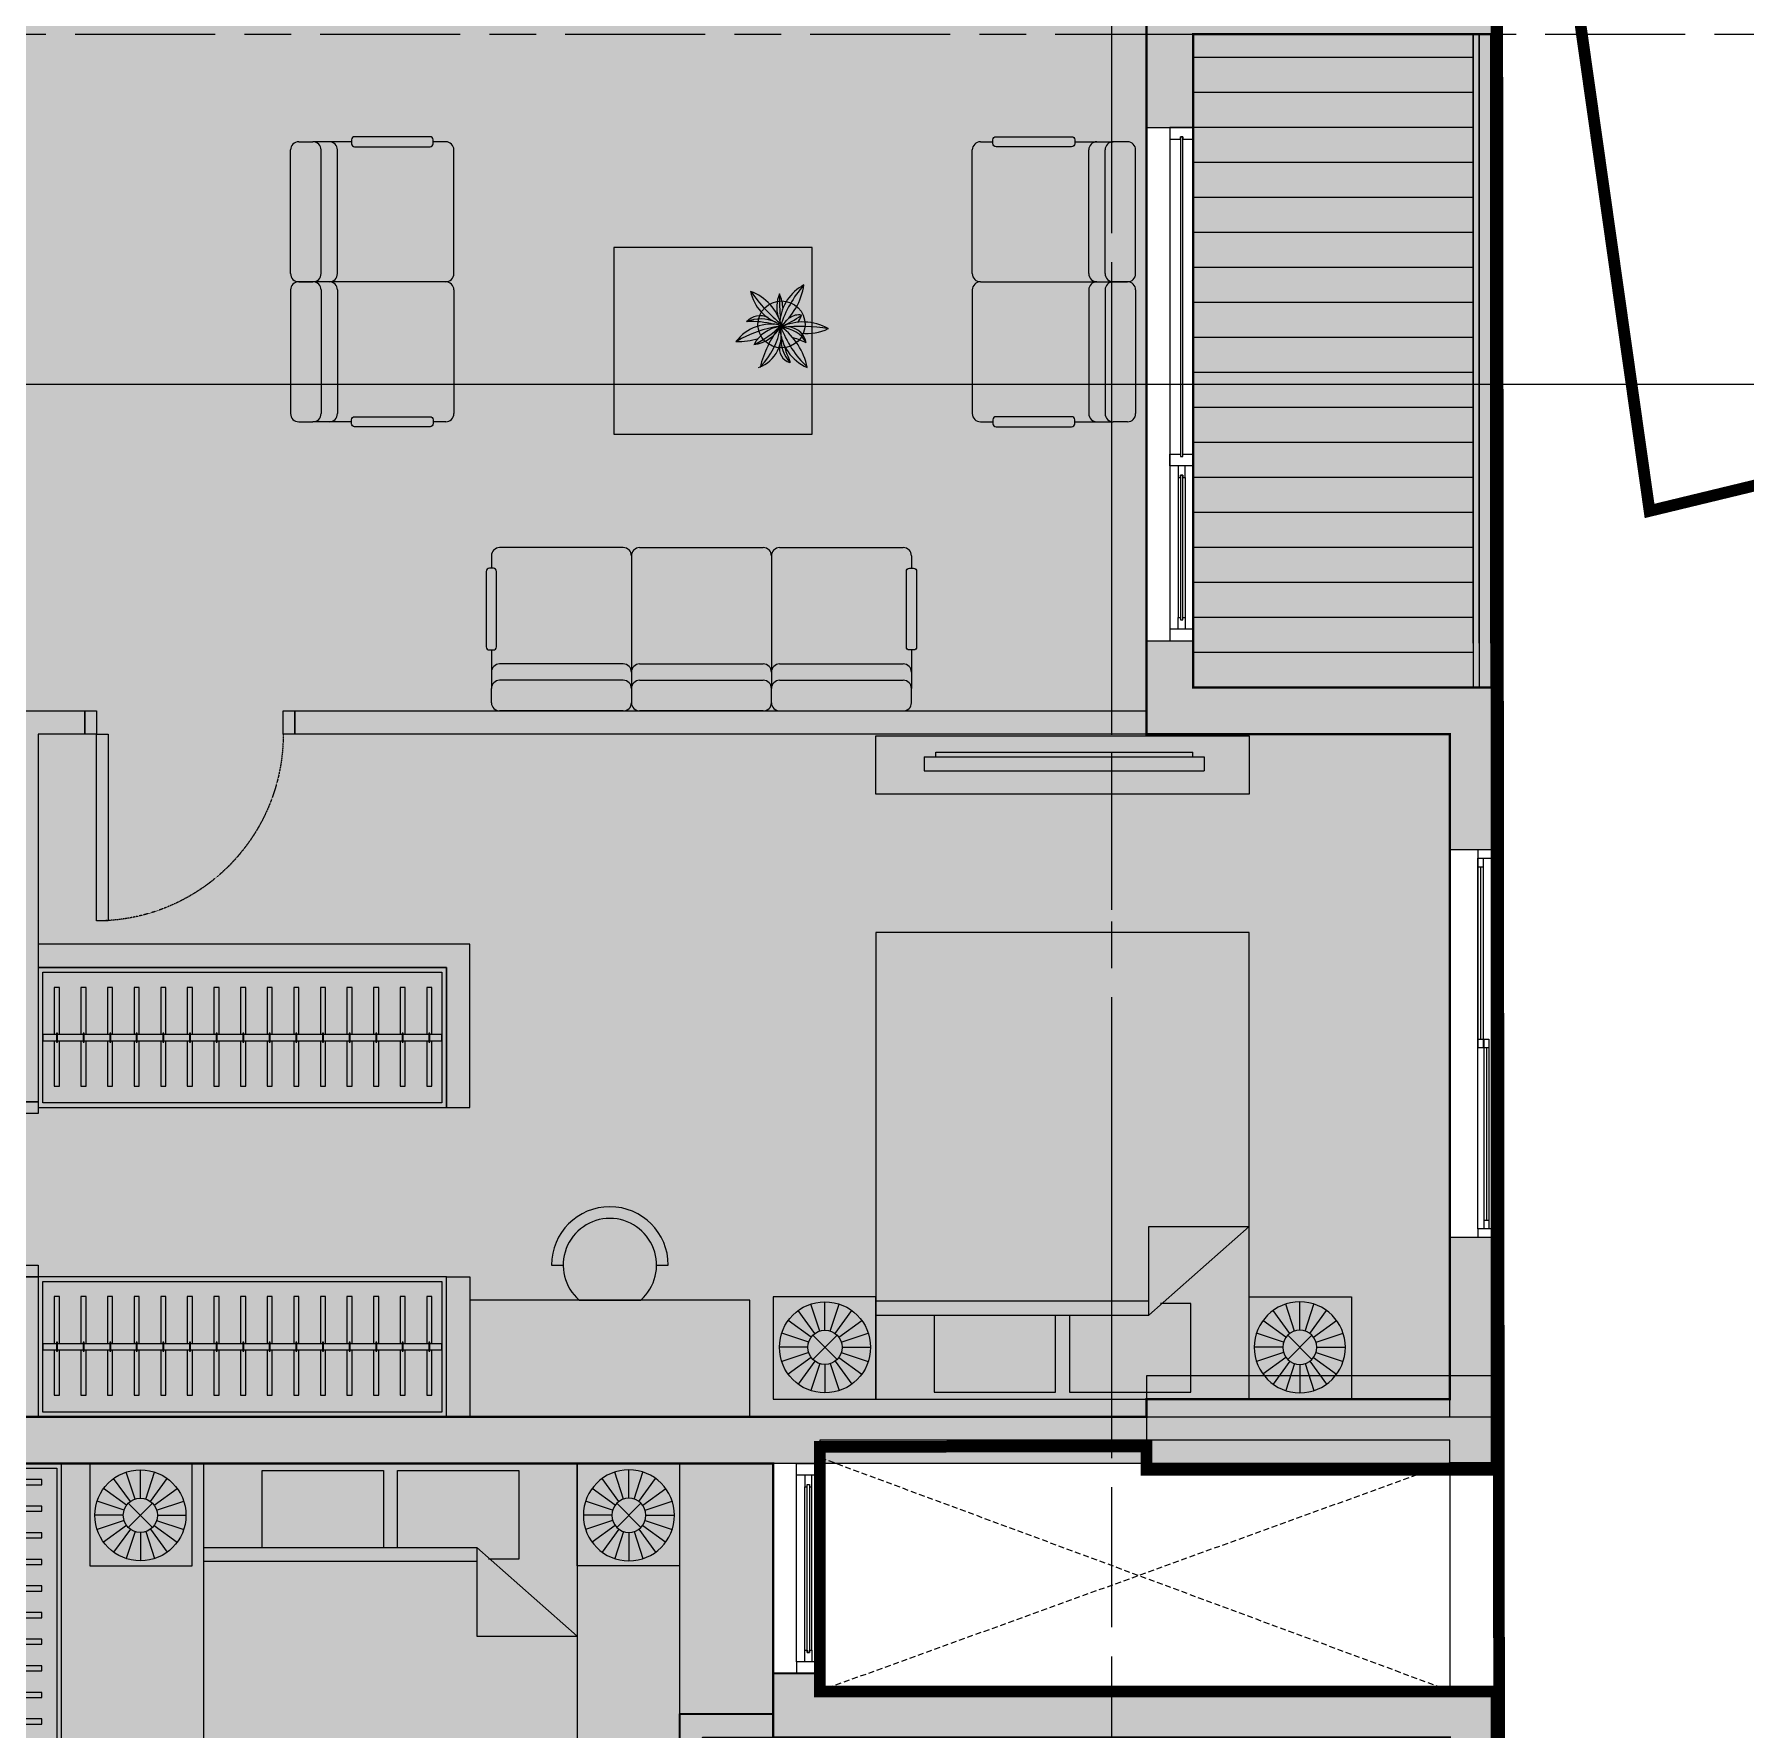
# Model space of a CAD drawing. Header units: millimetres. Extents: x -100356 to 314685, y 446 to 1273965.
# Drawn here: x 75474 to 82809, y 1019265 to 1026532 of the extents above; entities that cross this region are included whole.
import ezdxf
from ezdxf.enums import TextEntityAlignment as Align

# ---------------------------------------------------------------- set-up
doc = ezdxf.new("R2010")
doc.units = ezdxf.units.MM
for name, pattern in [('A1 - dp$0$HIDDEN', [0.375, 0.25, -0.125]), ('CENTER', [2, 1.25, -0.25, 0.25, -0.25]), ('CENTER2', [28.575, 19.05, -3.175, 3.175, -3.175]), ('Dash', [6, 3, -3]), ('DASHED2', [0.375, 0.25, -0.125]), ('Kume - Grid Line', [10.5, 6, -1.25, 2, -1.25]), ('VL2 - tb$0$HIDDEN', [0.375, 0.25, -0.125]), ('VL4 - dp$0$HIDDEN', [0.375, 0.25, -0.125])]:
    doc.linetypes.add(name, pattern=pattern)
for name, color, linetype, lineweight in [('@ color hatch', 7, 'Continuous', 13), ('@LOUVER', 35, 'Continuous', 13), ('A-_ANOT----_D', 7, 'Continuous', 5), ('A.Axis', 251, 'CENTER2', 13), ('A1 - dp$0$A.Door', 4, 'Continuous', 13), ('A1 - dp$0$A.HACH 250', 250, 'Continuous', 5), ('A1 - dp$0$A.Thin', 8, 'Continuous', 13), ('A1 - dp$0$CUA', 5, 'Continuous', 9), ('A1 - dp$0$FURNITURE', 8, 'Continuous', 5), ('A1 - dp$0$TUONG 2', 2, 'Continuous', 25), ('A3 - dp$0$FURNITURE', 8, 'Continuous', 5), ('A3 - dp$0$TUONG 2', 2, 'Continuous', 25), ('B1 - tb$0$A.Door', 4, 'Continuous', 13), ('B1 - tb$0$KHCUA', 3, 'Continuous', 13), ('GJ', 1, 'Continuous', 13), ('Hatch-wall', 251, 'Continuous', 5), ('LC.HA', 250, 'Continuous', 9), ('LGI', 250, 'CENTER', 9), ('VL2 - tb$0$CUA', 5, 'Continuous', 9), ('VL2 - tb$0$TUONG 2', 2, 'Continuous', 35), ('VL3 - tb$0$$7$FURNITURE', 8, 'Continuous', 5), ('VL4 - dp$0$A.HACH 250', 250, 'Continuous', 5), ('VL4 - dp$0$CUA', 5, 'Continuous', 9)]:
    doc.layers.add(name, color=color, linetype=linetype, lineweight=lineweight)
doc.layers.add('STR', color=7, linetype='Continuous')
doc.styles.add('B1 - tb$0$GHICHU-C', font='Font - TrueType - Arial.ttf', dxfattribs={"width": 0.7})

# ---------------------------------------------------------------- blocks, each defined once
blk = doc.blocks.new('*U188')
for points in [[(-850, 100), (-900, 100), (-900, 0), (-850, 0)], [(0, 100), (-50, 100), (-50, 0), (0, 0)], [(-50, 0), (-100, 0), (-100, -800), (-50, -800)]]:
    blk.add_lwpolyline(points, close=True)
at = {"linetype": 'VL4 - dp$0$HIDDEN'}
blk.add_arc((-50, 0), 800, 180, 270, dxfattribs=at)
blk = doc.blocks.new('*U213')
for points in [[(0, 100), (50, 100), (50, 0), (0, 0)], [(700, 100), (750, 100), (750, 0), (700, 0)], [(50, 0), (100, 0), (100, -650), (50, -650)]]:
    blk.add_lwpolyline(points, close=True)
at = {"linetype": 'VL2 - tb$0$HIDDEN'}
blk.add_arc((50, 0), 650, 270, 0, dxfattribs=at)
blk = doc.blocks.new('*U415')
for points in [[(0, 600), (0, 0), (1750, 0), (1750, 600)], [(1730, 580), (1730, 20), (20, 20), (20, 580)]]:
    blk.add_lwpolyline(points, close=True)
at = {"ltscale": 6}
for points in [[(91.1, 313.1), (91.1, 515.2), (69.1, 515.2), (69.1, 313.1)], [(205.1, 313.1), (205.1, 515.2), (183.1, 515.2), (183.1, 313.1)], [(319.1, 313.1), (319.1, 515.2), (297.1, 515.2), (297.1, 313.1)], [(433.1, 313.1), (433.1, 515.2), (411.1, 515.2), (411.1, 313.1)], [(547.1, 313.1), (547.1, 515.2), (525.1, 515.2), (525.1, 313.1)], [(661.1, 313.1), (661.1, 515.2), (639.1, 515.2), (639.1, 313.1)], [(775.1, 313.1), (775.1, 515.2), (753.1, 515.2), (753.1, 313.1)], [(889.1, 313.1), (889.1, 515.2), (867.1, 515.2), (867.1, 313.1)], [(1003.1, 313.1), (1003.1, 515.2), (981.1, 515.2), (981.1, 313.1)], [(1117.1, 313.1), (1117.1, 515.2), (1095.1, 515.2), (1095.1, 313.1)], [(1231.1, 313.1), (1231.1, 515.2), (1209.1, 515.2), (1209.1, 313.1)], [(1345.1, 313.1), (1345.1, 515.2), (1323.1, 515.2), (1323.1, 313.1)], [(1459.1, 313.1), (1459.1, 515.2), (1437.1, 515.2), (1437.1, 313.1)], [(1573.1, 313.1), (1573.1, 515.2), (1551.1, 515.2), (1551.1, 313.1)], [(1687.1, 313.1), (1687.1, 515.2), (1665.1, 515.2), (1665.1, 313.1)], [(69.1, 286.7), (69.1, 92.1), (91.1, 92.1), (91.1, 286.7)], [(183.1, 286.7), (183.1, 92.1), (205.1, 92.1), (205.1, 286.7)], [(297.1, 286.7), (297.1, 92.1), (319.1, 92.1), (319.1, 286.7)], [(411.1, 286.7), (411.1, 92.1), (433.1, 92.1), (433.1, 286.7)], [(525.1, 286.7), (525.1, 92.1), (547.1, 92.1), (547.1, 286.7)], [(639.1, 286.7), (639.1, 92.1), (661.1, 92.1), (661.1, 286.7)], [(753.1, 286.7), (753.1, 92.1), (775.1, 92.1), (775.1, 286.7)], [(867.1, 286.7), (867.1, 92.1), (889.1, 92.1), (889.1, 286.7)], [(981.1, 286.7), (981.1, 92.1), (1003.1, 92.1), (1003.1, 286.7)], [(1095.1, 286.7), (1095.1, 92.1), (1117.1, 92.1), (1117.1, 286.7)], [(1209.1, 286.7), (1209.1, 92.1), (1231.1, 92.1), (1231.1, 286.7)], [(1323.1, 286.7), (1323.1, 92.1), (1345.1, 92.1), (1345.1, 286.7)], [(1437.1, 286.7), (1437.1, 92.1), (1459.1, 92.1), (1459.1, 286.7)], [(1551.1, 286.7), (1551.1, 92.1), (1573.1, 92.1), (1573.1, 286.7)], [(1665.1, 286.7), (1665.1, 92.1), (1687.1, 92.1), (1687.1, 286.7)]]:
    blk.add_lwpolyline(points, dxfattribs=at)
for points in [[(1730, 286.7), (1730, 313.1), (20, 313.1), (20, 286.7)], [(82.7, 319.2), (78.3, 319.2), (78.3, 280.4), (82.7, 280.4)], [(196.7, 319.2), (192.3, 319.2), (192.3, 280.4), (196.7, 280.4)], [(310.7, 319.2), (306.3, 319.2), (306.3, 280.4), (310.7, 280.4)], [(424.7, 319.2), (420.3, 319.2), (420.3, 280.4), (424.7, 280.4)], [(538.7, 319.2), (534.3, 319.2), (534.3, 280.4), (538.7, 280.4)], [(652.7, 319.2), (648.3, 319.2), (648.3, 280.4), (652.7, 280.4)], [(766.7, 319.2), (762.3, 319.2), (762.3, 280.4), (766.7, 280.4)], [(880.7, 319.2), (876.3, 319.2), (876.3, 280.4), (880.7, 280.4)], [(994.7, 319.2), (990.3, 319.2), (990.3, 280.4), (994.7, 280.4)], [(1108.7, 319.2), (1104.3, 319.2), (1104.3, 280.4), (1108.7, 280.4)], [(1222.7, 319.2), (1218.3, 319.2), (1218.3, 280.4), (1222.7, 280.4)], [(1336.7, 319.2), (1332.3, 319.2), (1332.3, 280.4), (1336.7, 280.4)], [(1450.7, 319.2), (1446.3, 319.2), (1446.3, 280.4), (1450.7, 280.4)], [(1564.7, 319.2), (1560.3, 319.2), (1560.3, 280.4), (1564.7, 280.4)], [(1678.7, 319.2), (1674.3, 319.2), (1674.3, 280.4), (1678.7, 280.4)]]:
    blk.add_lwpolyline(points, close=True, dxfattribs=at)
blk = doc.blocks.new('VL4 - dp$0$Bed 1600')
at = {"linetype": 'Continuous'}
for p, q in [((2, -80), (2, 0)), ((2, 0), (66, 0)), ((66, 0), (66, -80)), ((12, -1.2), (32.8, -1.2)), ((12, -14.4), (12, -1.2)), ((32.8, -1.2), (32.8, -14.4)), ((35.2, -1.2), (56, -1.2)), ((35.2, -14.4), (35.2, -1.2)), ((56, -1.2), (56, -16.4)), ((2, -14.4), (48.8, -14.4)), ((66, -29.6), (48.8, -14.4)), ((48.8, -14.4), (48.8, -29.6)), ((48.8, -16.8), (2, -16.8)), ((56, -16.4), (50.8, -16.4)), ((48.8, -29.6), (66, -29.6)), ((66, -80), (2, -80))]:
    blk.add_line(p, q, dxfattribs=at)
blk = doc.blocks.new('VL4 - dp$0$tab')
for p, q in [((439, 0), (0, 0)), ((0, 0), (0, -439)), ((439, -439), (439, 0)), ((174.4, -163.3), (102.7, -64.6)), ((194.8, -152.9), (157.1, -36.9)), ((217.4, -149.3), (217.4, -27.3)), ((240, -152.9), (277.7, -36.9)), ((260.4, -163.3), (332.1, -64.6)), ((158.2, -179.5), (59.5, -107.8)), ((276.6, -179.5), (375.2, -107.8)), ((147.8, -199.9), (31.8, -162.2)), ((165.6, -170.7), (269.1, -274.2)), ((269.1, -170.7), (165.6, -274.2)), ((287, -199.9), (402.9, -162.2)), ((144.2, -222.5), (22.2, -222.5)), ((147.8, -245.1), (31.8, -282.8)), ((158.2, -265.5), (59.5, -337.2)), ((174.4, -281.7), (102.7, -380.3)), ((194.8, -292.1), (157.1, -408)), ((240, -292.1), (277.7, -408)), ((260.4, -281.7), (332.1, -380.3)), ((276.6, -265.5), (375.2, -337.2)), ((287, -245.1), (402.9, -282.8)), ((290.5, -222.5), (412.5, -222.5)), ((217.4, -295.6), (217.4, -417.6)), ((217.4, -295.6), (217.4, -417.6)), ((0, -439), (439, -439))]:
    blk.add_line(p, q)
for radius in [195.1, 73.2]:
    blk.add_circle((217.4, -222.5), radius)
blk = doc.blocks.new('VL4 - dp$0$A$C6FE626A3')
for p, q in [((-90, 605.7), (-150, 605.7)), ((-150, -594.3), (-150, 605.7)), ((-90, -594.3), (-90, 605.7)), ((-90, 556.6), (-70, 556.6)), ((-70, -544.9), (-70, 556.6)), ((-90, -544.9), (-70, -544.9)), ((-90, -594.3), (-150, -594.3))]:
    blk.add_line(p, q)
blk = doc.blocks.new('*U416')
at = {"layer": 'A3 - dp$0$FURNITURE'}
for p, q in [((0, 100), (2609.8, 100)), ((0, 75), (2609.8, 75)), ((0, 25), (2609.8, 25)), ((0, 0), (2609.8, 0))]:
    blk.add_line(p, q, dxfattribs=at)
blk = doc.blocks.new('*U113')
for p, q in [((50, 0), (1166, 0)), ((100, 0), (100, -30)), ((1116, 0), (1116, -30)), ((1166, 0), (1166, -30)), ((50, -30), (1166, -30)), ((1116, -35), (1116, -65)), ((1116, -35), (2233, -35)), ((1116, -65), (2233, -65)), ((1166, -35), (1166, -65)), ((2183, -35), (2183, -65))]:
    blk.add_line(p, q)
at = {"color": 8}
for p, q in [((100, -15), (1116, -15)), ((1166, -50), (2183, -50))]:
    blk.add_line(p, q, dxfattribs=at)
for points in [[(0, 0), (50, 0), (50, -110), (0, -110)], [(2233, 0), (2283, 0), (2283, -110), (2233, -110)]]:
    blk.add_lwpolyline(points, close=True)
for points in [[(2233, 0), (50, 0)], [(2233, -110), (50, -110)]]:
    blk.add_lwpolyline(points)
at = {"layer": 'B1 - tb$0$KHCUA', "style": 'B1 - tb$0$GHICHU-C', "flags": 1}
for tag, p in [('TEN_CUA', (450, -184)), ('KICH_THUOC', (450, -300)), ('QUI_CACH', (450, -421))]:
    blk.add_attdef(tag, text='', height=50, dxfattribs=at).set_placement(p, align=Align.MIDDLE)
blk = doc.blocks.new('*U302')
at = {"layer": 'A3 - dp$0$FURNITURE'}
for p, q in [((0, 100), (2799.8, 100)), ((0, 75), (2799.8, 75)), ((0, 25), (2799.8, 25)), ((0, 0), (2799.8, 0))]:
    blk.add_line(p, q, dxfattribs=at)
blk = doc.blocks.new('*U242')
at = {"layer": 'A1 - dp$0$A.Door', "ltscale": 0.5}
for p, q in [((1400, 65), (2000, 65)), ((1400, 35), (2000, 35))]:
    blk.add_line(p, q, dxfattribs=at)
for points in [[(-100, 0), (2100, 0), (2100, 100), (-100, 100)], [(2050, 100), (2050, 0), (2100, 0), (2100, 100)]]:
    blk.add_lwpolyline(points, close=True, dxfattribs=at)
for points in [[(-50, 55), (-50, 100), (-100, 100), (-100, 0), (-50, 0), (-50, 45), (-60, 45), (-60, 55), (-50, 55)], [(1300, 55), (1300, 100), (1350, 100), (1350, 0), (1300, 0), (1300, 45), (1310, 45), (1310, 55), (1300, 55)], [(1400, 55), (1400, 65), (1350, 65), (1350, 35), (1400, 35), (1400, 45), (1390, 45), (1390, 55), (1400, 55)], [(2000, 55), (2000, 65), (2050, 65), (2050, 35), (2000, 35), (2000, 45), (2010, 45), (2010, 55), (2000, 55)]]:
    blk.add_lwpolyline(points, dxfattribs=at)
at = {"layer": 'A1 - dp$0$A.HACH 250', "ltscale": 0.5}
for points in [[(-60, 45), (1310, 45), (1310, 55), (-60, 55)], [(1390, 45), (2010, 45), (2010, 55), (1390, 55)]]:
    blk.add_lwpolyline(points, close=True, dxfattribs=at)
blk = doc.blocks.new('VL4 - dp$0$CT3 MBT 11-31$0$ghe bar')
for p, q in [((-250, -250), (-200, -250)), ((200, -250), (250, -250)), ((-132.3, -400), (132.3, -400))]:
    blk.add_line(p, q)
for radius, start, end in [(250, 0, 180), (200, 311.40962, 228.59038)]:
    blk.add_arc((0, -250), radius, start, end)
blk = doc.blocks.new('VL5 - revised')
at = {"layer": '@ color hatch', "ltscale": 0.5}
h = blk.add_hatch(color=191, dxfattribs=at)
h.dxf.hatch_style = 1
h.paths.add_polyline_path([(250, 9600), (3050, 9600), (3050, 8300.1), (3350, 8300.1), (3350, 9600), (6350, 9600), (6350, 9200), (7050, 9200), (7050, 9600), (7700.1, 9600), (7700.1, 9499.9), (9200.1, 9500), (9200.1, 9600), (10400, 9600), (10400, 696.5), (10400, 696.5), (10399.9, -3000.1), (11700, -3000.1), (11700, -5850), (10399.2, -5850), (10399.2, -5925), (2250.3, -5925), (2250.3, -2450), (2650.3, -2450), (2650.3, -1500), (2250.3, -1500), (2250, 150), (1150, 150), (1150, 550), (250, 550), (250, 2246.5), (250, 2246.5)])
h.paths.add_polyline_path([(10600, 300.2), (11500, 300.2), (11500, 4900.1), (10600, 4900.1)], flags=17)
h.paths.add_polyline_path([(10599.9, 0.1), (11900, 0.1), (11900, -2800.1), (10599.9, -2800.1)])
at = {"layer": 'Hatch-wall', "ltscale": 0.5}
h = blk.add_hatch(color=256, dxfattribs=at)
h.dxf.hatch_style = 1
h.paths.add_polyline_path([(10599.9, 0.1), (11900, 0.1), (11900, 300.2), (10400, 300.2), (10399.9, -399.9), (10599.9, -399.9)])
h = blk.add_hatch(color=256, dxfattribs=at)
h.dxf.hatch_style = 1
h.paths.add_polyline_path([(11900, -5155.1), (11700, -5155.1), (11700, -5925), (7500.3, -5925), (7500.3, -5325.4), (7400.3, -5325.4), (7400.3, -5325.4), (7400.3, -5325.4), (7400.3, -5925.7), (5650, -5925.4), (5650.2, -5925.4), (5650.3, -5325.4), (5550.3, -5325.4), (5550, -5925), (5550, -5925), (2250.3, -5925), (2250.3, -4325), (4650, -4325), (4650, -2999.9), (5550, -2999.9), (5550.3, -4575.4), (5650.3, -4575.4), (5650, -2999.9), (5850.3, -2999.9), (5850.3, -2899.9), (5750.3, -2899.9), (5750.3, -2899.9), (4650, -2899.9), (4650, -2750), (4550, -2750), (4550, -2899.9), (4550, -2899.9), (4550, -4225), (2250.3, -4225), (2250.3, -3275), (2250.3, -2450), (2650.3, -2450), (2650.3, -1900), (4550, -1900), (4550, -2000), (4650, -2000), (4650, -1800), (2650.3, -1800), (2650.3, -1500), (2250.3, -1500), (2250.3, -1400), (2100, -1400), (2100, -6124.9), (11900, -6125)])
h.paths.add_polyline_path([(2550.3, -1600), (2550.3, -2350), (2250.3, -2350), (2250.3, -1600)], flags=16)
h = blk.add_hatch(color=256, dxfattribs=at)
h.dxf.hatch_style = 1
h.paths.add_polyline_path([(11900, -2800.1), (10599.9, -2800.1), (10599.9, -2599.9), (10399.9, -2599.9), (10399.9, -2900.1), (7548.4, -2900.1), (6750.3, -2900.1), (6750.3, -2999.9), (11700, -3000.1), (11700, -3495.1), (11900, -3495.1)])
h = blk.add_hatch(color=256, dxfattribs=at)
h.dxf.hatch_style = 1
h.paths.add_polyline_path([(7400.3, -4600.1), (7500.3, -4600.1), (7500.3, -3900.1), (5650.3, -3900.1), (5650.3, -4000.1), (7400.3, -4000.1)])
at = {"layer": 'VL4 - dp$0$A.HACH 250'}
h = blk.add_hatch(dxfattribs=at)
h.set_pattern_fill('_USER', color=256, scale=150, angle=180, pattern_type=0)
h.set_pattern_definition([(180, (-50399.06, -318316.2), (-2e-14, -150), [])])
h.paths.add_polyline_path([(11800, 0), (10599.9, 0.1), (10599.9, -2800.1), (11700, -2800.1), (11700, -2800.1), (11800, -2800.1)])
at = {"layer": '@ color hatch', "color": 250, "ltscale": 10, "const_width": 10}
blk.add_lwpolyline([(10400, 696.5), (10399.9, -3000.1), (11700, -3000.1), (11700, -5850), (10399.2, -5850), (10399.2, -5925), (2250.3, -5925), (2250.3, -2450), (2650.3, -2450), (2650.3, -1500), (2250.3, -1500), (2250.3, -1500), (2250, 150)], dxfattribs=at)
at = {"layer": '@ color hatch', "color": 250, "linetype": 'Dash', "ltscale": 10, "const_width": 10, "elevation": 0}
blk.add_lwpolyline([(10599.9, 0.1), (11900, 0.1), (11900, -2800.1), (10599.9, -2800.1)], close=True, dxfattribs=at)
at = {"layer": 'A1 - dp$0$CUA'}
blk.add_line((10399.9, -399.9), (10399.9, -2599.9), dxfattribs=at)
at = {"layer": 'A1 - dp$0$TUONG 2', "ltscale": 0.5}
for points in [[(10599.9, 0.1), (11900, 0.1), (11900, 300.2), (10400, 300.2), (10399.9, -399.9), (10599.9, -399.9), (10599.9, 0.1)], [(4650, -2899.9), (5650.3, -2899.9), (5650.3, -2899.9), (5850.3, -2899.9), (5850.3, -2999.9), (5650.3, -2999.9), (5650.3, -4575.4), (5550.3, -4575.4)], [(5550.3, -5325.4), (5650.3, -5325.4), (5650.3, -5325.4), (5650.3, -5325.4), (5650.3, -5925), (7400.3, -5925), (7400.3, -5325.4), (7400.3, -5325.4), (7450.3, -5325.4), (7450.3, -5325.4), (7500.3, -5325.4), (7500.3, -5325.4), (7500.3, -5925), (11700, -5925), (11700, -5155.1), (11900, -5155.1), (11900, -6125), (2100, -6124.9)]]:
    blk.add_lwpolyline(points, dxfattribs=at)
at = {"layer": 'A1 - dp$0$TUONG 2'}
blk.add_lwpolyline([(11900, -3495.1), (11700, -3495.1), (11700, -3000.1), (6750.3, -2999.9), (6750.3, -2900.1), (7548.4, -2900.1), (7548.4, -2900.1), (10399.9, -2900.1), (10399.9, -2599.9), (10599.9, -2599.9), (10599.9, -2800.1), (11900, -2800.1), (11900, -3495.1), (11900, -3495.1)], dxfattribs=at)
at = {"layer": 'A1 - dp$0$TUONG 2', "ltscale": 0.5}
for points in [[(7400.3, -4600.1), (7500.3, -4600.1), (7500.3, -3900.1), (5650.3, -3900.1), (5650.3, -4000.1), (7400.3, -4000.1)], [(7400.3, -5325.4), (7500.3, -5325.4), (7500.3, -5925), (7400.3, -5925)]]:
    blk.add_lwpolyline(points, close=True, dxfattribs=at)
at = {"layer": 'VL3 - tb$0$$7$FURNITURE'}
for p, q in [((6731.7, -1025.9), (6731.7, -495.9)), ((6766.7, -460.9), (6827.9, -460.9)), ((6993.1, -460.9), (6827.9, -460.9)), ((6862.9, -1025.9), (6862.9, -495.9)), ((6932.9, -1025.9), (6932.9, -495.9)), ((7396.7, -460.9), (7343.1, -460.9)), ((7431.7, -1025.9), (7431.7, -495.9)), ((9653.3, -1025.9), (9653.3, -495.9)), ((9688.3, -460.9), (9741.9, -460.9)), ((10091.9, -460.9), (10257.1, -460.9)), ((10152.1, -1025.9), (10152.1, -495.9)), ((10222.1, -1025.9), (10222.1, -495.9)), ((10318.3, -460.9), (10257.1, -460.9)), ((10353.3, -1025.9), (10353.3, -495.9)), ((6731.7, -1095.9), (6731.7, -1625.9)), ((7396.7, -1060.9), (6766.7, -1060.9)), ((6766.7, -1060.9), (6827.9, -1060.9)), ((7396.7, -1060.9), (6827.9, -1060.9)), ((6862.9, -1095.9), (6862.9, -1625.9)), ((6932.9, -1095.9), (6932.9, -1625.9)), ((7431.7, -1095.9), (7431.7, -1625.9)), ((9653.3, -1095.9), (9653.3, -1625.9)), ((9688.3, -1060.9), (10318.3, -1060.9)), ((9688.3, -1060.9), (10257.1, -1060.9)), ((10152.1, -1095.9), (10152.1, -1625.9)), ((10222.1, -1095.9), (10222.1, -1625.9)), ((10318.3, -1060.9), (10257.1, -1060.9)), ((10353.3, -1095.9), (10353.3, -1625.9)), ((6766.7, -1660.9), (6827.9, -1660.9)), ((6993.1, -1660.9), (6827.9, -1660.9)), ((7396.7, -1660.9), (7343.1, -1660.9)), ((9688.3, -1660.9), (9741.9, -1660.9)), ((10091.9, -1660.9), (10257.1, -1660.9)), ((10318.3, -1660.9), (10257.1, -1660.9)), ((8157.5, -2200.1), (7627.5, -2200.1)), ((8227.5, -2200.1), (8757.5, -2200.1)), ((8827.5, -2200.1), (9357.5, -2200.1)), ((7592.5, -2235.1), (7592.5, -2288.7)), ((8192.5, -2235.1), (8192.5, -2865.1)), ((8792.5, -2235.1), (8792.5, -2803.9)), ((9392.5, -2235.1), (9392.5, -2288.7)), ((7592.5, -2638.7), (7592.5, -2803.9)), ((9392.5, -2638.7), (9392.5, -2803.9)), ((8157.5, -2698.9), (7627.5, -2698.9)), ((8227.5, -2698.9), (8757.5, -2698.9)), ((8827.5, -2698.9), (9357.5, -2698.9)), ((8157.5, -2768.9), (7627.5, -2768.9)), ((8227.5, -2768.9), (8757.5, -2768.9)), ((8827.5, -2768.9), (9357.5, -2768.9)), ((7592.5, -2865.1), (7592.5, -2803.9)), ((8792.5, -2865.1), (8792.5, -2803.9)), ((9392.5, -2865.1), (9392.5, -2803.9)), ((8157.5, -2900.1), (7627.5, -2900.1)), ((8757.5, -2900.1), (8227.5, -2900.1)), ((8827.5, -2900.1), (9357.5, -2900.1))]:
    blk.add_line(p, q, dxfattribs=at)
for points in [[(7330, -439), (7006.2, -439, 0.414214), (6993.1, -452.1), (6993.1, -469.6, 0.414214), (7006.2, -482.7), (7330, -482.7, 0.414214), (7343.1, -469.6), (7343.1, -452.1, 0.414214)], [(9755.1, -439), (10078.8, -439, -0.414214), (10091.9, -452.1), (10091.9, -469.6, -0.414214), (10078.8, -482.7), (9755.1, -482.7, -0.414214), (9741.9, -469.6), (9741.9, -452.1, -0.414214)], [(7330, -1682.7), (7006.2, -1682.7, -0.414214), (6993.1, -1669.6), (6993.1, -1652.1, -0.414214), (7006.2, -1639), (7330, -1639, -0.414214), (7343.1, -1652.1), (7343.1, -1669.6, -0.414214)], [(9755.1, -1682.7), (10078.8, -1682.7, 0.414214), (10091.9, -1669.6), (10091.9, -1652.1, 0.414214), (10078.8, -1639), (9755.1, -1639, 0.414214), (9741.9, -1652.1), (9741.9, -1669.6, 0.414214)], [(7570.6, -2301.8), (7570.6, -2625.6, 0.414214), (7583.8, -2638.7), (7601.3, -2638.7, 0.414214), (7614.4, -2625.6), (7614.4, -2301.8, 0.414214), (7601.3, -2288.7), (7583.8, -2288.7, 0.414214)], [(9414.4, -2301.8), (9414.4, -2625.6, -0.414214), (9401.3, -2638.7), (9383.8, -2638.7, -0.414214), (9370.6, -2625.6), (9370.6, -2301.8, -0.414214), (9383.8, -2288.7), (9401.3, -2288.7, -0.414214)]]:
    blk.add_lwpolyline(points, format="xyb", close=True, dxfattribs=at)
for points in [[(8117.5, -914.4), (8117.5, -1714.4), (8967.5, -1714.4), (8967.5, -914.4)], [(9239.3, -3007.2), (10839.3, -3007.2), (10839.3, -3257.2), (9239.3, -3257.2)], [(8700.3, -5925), (8700.3, -5425), (7500.3, -5425), (7500.3, -5925)]]:
    blk.add_lwpolyline(points, close=True, dxfattribs=at)
blk.add_circle((8835.6, -1243.6), 100.8, dxfattribs=at)
for centre, radius, start, end in [((6766.7, -495.9), 35, 89.99998, 179.99998), ((6827.9, -495.9), 35, 359.99998, 89.99998), ((6897.9, -495.9), 35, 359.99998, 89.99998), ((7396.7, -495.9), 35, 359.99998, 89.99998), ((9688.3, -495.9), 35, 90.00002, 180.00002), ((10187.1, -495.9), 35, 90.00002, 180.00002), ((10257.1, -495.9), 35, 90.00002, 180.00002), ((10318.3, -495.9), 35, 0.00002, 90.00002), ((6766.7, -1025.9), 35, 179.99998, 269.99998), ((6827.9, -1025.9), 35, 269.99998, 359.99998), ((6897.9, -1025.9), 35, 269.99998, 359.99998), ((7396.7, -1025.9), 35, 269.99998, 359.99998), ((9688.3, -1025.9), 35, 180.00002, 270.00002), ((10187.1, -1025.9), 35, 180.00002, 270.00002), ((10257.1, -1025.9), 35, 180.00002, 270.00002), ((10318.3, -1025.9), 35, 270.00002, 0.00002), ((6766.7, -1095.9), 35, 89.99998, 179.99998), ((6827.9, -1095.9), 35, 359.99998, 89.99998), ((6897.9, -1095.9), 35, 359.99998, 89.99998), ((7396.7, -1095.9), 35, 359.99998, 89.99998), ((9024.1, -1247.8), 196.5, 118.04838, 174.64911), ((8649.3, -1031.6), 285.6, 309.14998, 351.38897), ((9294, -1396.7), 484.9, 138.57444, 162.3842), ((9688.3, -1095.9), 35, 90.00002, 180.00002), ((10187.1, -1095.9), 35, 90.00002, 180.00002), ((10257.1, -1095.9), 35, 90.00002, 180.00002), ((10318.3, -1095.9), 35, 0.00002, 90.00002), ((8631.9, -1298.7), 209.1, 14.1284, 70.14675), ((8886.6, -1062.3), 188, 192.24231, 251.73208), ((9290.5, -687.2), 718.7, 215.44634, 230.73814), ((8957.1, -1169.1), 142, 156.73149, 197.39707), ((8679.2, -1182.6), 163, 2.43735, 25.29555), ((10107.2, -1117.5), 1280.6, 179.91001, 184.50198), ((8790.3, -1430.2), 187.8, 76.36024, 142.94737), ((8744.1, -1284.8), 78.4, 64.52758, 138.01628), ((8747.5, -1375.8), 155.6, 65.98928, 112.83994), ((8712.2, -1585.1), 353.6, 75.06038, 94.07373), ((8707.9, -913.2), 360.9, 290.51382, 306.02422), ((8928.6, -1448.9), 215.8, 60.24112, 115.80898), ((8909.6, -1265.3), 62.6, 79.1166, 128.95557), ((8862.3, -1190.2), 60.6, 312.83735, 346.97862), ((8649.3, -1031.6), 285.6, 268.22214, 287.85829), ((8898.5, -1747.8), 501.6, 98.09588, 120.72256), ((8701, -1182.7), 147.6, 276.50726, 332.36088), ((8850.4, -1401.9), 151.1, 98.55521, 151.32888), ((8561, -982.9), 380, 294.75991, 314.64726), ((8689.3, -1291.2), 145.1, 289.43418, 17.43569), ((9167, -1524.2), 433.3, 141.54161, 167.17635), ((8520.6, -1205.1), 314.4, 316.1483, 350.37106), ((9024.1, -1247.8), 196.5, 184.40724, 246.44307), ((9242.5, -1107.9), 434.7, 199.63176, 226.94157), ((8962.3, -1314.7), 128, 171.63885, 225.62549), ((8668.6, -1483.1), 282.4, 11.2486, 53.98985), ((8941.9, -1063), 219.7, 240.76972, 241.9367), ((8914.8, -1971.7), 719.4, 80.23996, 96.11476), ((8828.2, -1391.2), 134, 31.9055, 85.18588), ((9748.6, -1044.9), 947.4, 196.33548, 202.415), ((8857.2, -1340.1), 86.5, 11.42669, 100.98766), ((8754.9, -1718.3), 437.4, 64.6853, 72.45007), ((8941.9, -1063), 219.7, 264.33262, 295.28038), ((8888.1, -1346.7), 61.8, 167.35566, 254.35323), ((6766.7, -1625.9), 35, 179.99998, 269.99998), ((6827.9, -1625.9), 35, 269.99998, 359.99998), ((6897.9, -1625.9), 35, 269.99998, 359.99998), ((7396.7, -1625.9), 35, 269.99998, 359.99998), ((9688.3, -1625.9), 35, 180.00002, 270.00002), ((10187.1, -1625.9), 35, 180.00002, 270.00002), ((10257.1, -1625.9), 35, 180.00002, 270.00002), ((10318.3, -1625.9), 35, 270.00002, 0.00002), ((7627.5, -2235.1), 35, 89.99998, 179.99998), ((8157.5, -2235.1), 35, 359.99998, 89.99998), ((8227.5, -2235.1), 35, 89.99998, 179.99998), ((8757.5, -2235.1), 35, 359.99998, 89.99998), ((8827.5, -2235.1), 35, 89.99998, 179.99998), ((9357.5, -2235.1), 35, 359.99998, 89.99998), ((7627.5, -2733.9), 35, 89.99998, 179.99998), ((8157.5, -2733.9), 35, 359.99998, 89.99998), ((8227.5, -2733.9), 35, 89.99998, 179.99998), ((8757.5, -2733.9), 35, 359.99998, 89.99998), ((8827.5, -2733.9), 35, 89.99998, 179.99998), ((9357.5, -2733.9), 35, 359.99998, 89.99998), ((7627.5, -2803.9), 35, 89.99998, 179.99998), ((8157.5, -2803.9), 35, 359.99998, 89.99998), ((8227.5, -2803.9), 35, 89.99998, 179.99998), ((8757.5, -2803.9), 35, 359.99998, 89.99998), ((8827.5, -2803.9), 35, 89.99998, 179.99998), ((9357.5, -2803.9), 35, 359.99998, 89.99998), ((7627.5, -2865.1), 35, 179.99998, 269.99998), ((8157.5, -2865.1), 35, 269.99998, 359.99998), ((8227.5, -2865.1), 35, 179.99998, 269.99998), ((8757.5, -2865.1), 35, 269.99998, 359.99998), ((8827.5, -2865.1), 35, 179.99998, 269.99998), ((9357.5, -2865.1), 35, 269.99998, 359.99998)]:
    blk.add_arc(centre, radius, start, end, dxfattribs=at)
at = {"layer": 'A1 - dp$0$TUONG 2', "extrusion": (0, 0, -1), "xscale": -1, "zscale": -1, "rotation": 90}
blk.add_blockref('*U242', (-10499.9, -499.9), dxfattribs=at)
at = {"layer": 'A3 - dp$0$TUONG 2', "extrusion": (0, 0, -1), "zscale": -1.000000000000001, "rotation": 90}
blk.add_blockref('*U416', (-11800, -2610.1), dxfattribs=at)
at = {"layer": 'A3 - dp$0$TUONG 2', "extrusion": (0, 0, -1), "xscale": -1, "zscale": -1, "rotation": 90}
blk.add_blockref('*U302', (-11800, -0.3, 0), dxfattribs=at)
at = {"layer": 'B1 - tb$0$A.Door', "extrusion": (0, 0, -1), "xscale": 0.727272726542855, "yscale": 0.727272726542855, "zscale": -0.727272726542855, "rotation": 270}
blk.add_blockref('*U113', (-11820, -3495.1), dxfattribs=at)
at = {"layer": 'VL2 - tb$0$CUA', "rotation": 270}
blk.add_blockref('*U213', (5550.3, -4575.4), dxfattribs=at)
at = {"layer": 'VL3 - tb$0$$7$FURNITURE', "xscale": -1}
for name, p, rotation in [('VL4 - dp$0$A$C6FE626A3', (10041.4, -3007.2), 270), ('VL4 - dp$0$tab', (10839.3, -5850), 180)]:
    blk.add_blockref(name, p, dxfattribs=dict(at, rotation=rotation))
at = {"layer": 'VL3 - tb$0$$7$FURNITURE', "xscale": -24.99999062500353, "yscale": 24.99999062500353, "zscale": 24.99999062500353, "rotation": 180}
blk.add_blockref('VL4 - dp$0$Bed 1600', (9189.3, -5850), dxfattribs=at)
at = {"layer": 'VL3 - tb$0$$7$FURNITURE'}
for name, p in [('*U415', (5650.3, -4600.1)), ('VL4 - dp$0$CT3 MBT 11-31$0$ghe bar', (8100.3, -5025)), ('*U415', (5650.3, -5925))]:
    blk.add_blockref(name, p, dxfattribs=at)
at = {"layer": 'VL3 - tb$0$$7$FURNITURE', "rotation": 180}
blk.add_blockref('VL4 - dp$0$tab', (9239.3, -5850), dxfattribs=at)
at = {"layer": 'VL4 - dp$0$CUA', "xscale": -1}
blk.add_blockref('*U188', (5850.3, -2999.9), dxfattribs=at)
blk = doc.blocks.new('grid tower')
at = {"layer": 'A.Axis', "linetype": 'Kume - Grid Line', "lineweight": 9, "ltscale": 100}
for p, q in [((-7100.2, 38386.8), (-7100.2, -18372.7)), ((-5450.2, -18372.7), (-5450.2, 19749.9)), ((48341.2, -0.1), (-14918.8, -0.1)), ((48341.2, -1500.1), (-14918.8, -1500.1))]:
    blk.add_line(p, q, dxfattribs=at)
blk = doc.blocks.new('A1 - dp$0$Bed 1600')
at = {"linetype": 'Continuous'}
for p, q in [((2, -80), (2, 0)), ((2, 0), (66, 0)), ((66, 0), (66, -80)), ((12, -1.2), (32.8, -1.2)), ((12, -14.4), (12, -1.2)), ((32.8, -1.2), (32.8, -14.4)), ((35.2, -1.2), (56, -1.2)), ((35.2, -14.4), (35.2, -1.2)), ((56, -1.2), (56, -16.4)), ((2, -14.4), (48.8, -14.4)), ((66, -29.6), (48.8, -14.4)), ((48.8, -14.4), (48.8, -29.6)), ((48.8, -16.8), (2, -16.8)), ((56, -16.4), (50.8, -16.4)), ((48.8, -29.6), (66, -29.6)), ((66, -80), (2, -80))]:
    blk.add_line(p, q, dxfattribs=at)
blk = doc.blocks.new('A1 - dp$0$tab')
for p, q in [((439, 0), (0, 0)), ((0, 0), (0, -439)), ((439, -439), (439, 0)), ((174.4, -163.3), (102.7, -64.6)), ((194.8, -152.9), (157.1, -36.9)), ((217.4, -149.3), (217.4, -27.3)), ((240, -152.9), (277.7, -36.9)), ((260.4, -163.3), (332.1, -64.6)), ((158.2, -179.5), (59.5, -107.8)), ((276.6, -179.5), (375.2, -107.8)), ((147.8, -199.9), (31.8, -162.2)), ((165.6, -170.7), (269.1, -274.2)), ((269.1, -170.7), (165.6, -274.2)), ((287, -199.9), (402.9, -162.2)), ((144.2, -222.5), (22.2, -222.5)), ((147.8, -245.1), (31.8, -282.8)), ((158.2, -265.5), (59.5, -337.2)), ((174.4, -281.7), (102.7, -380.3)), ((194.8, -292.1), (157.1, -408)), ((240, -292.1), (277.7, -408)), ((260.4, -281.7), (332.1, -380.3)), ((276.6, -265.5), (375.2, -337.2)), ((287, -245.1), (402.9, -282.8)), ((290.5, -222.5), (412.5, -222.5)), ((217.4, -295.6), (217.4, -417.6)), ((217.4, -295.6), (217.4, -417.6)), ((0, -439), (439, -439))]:
    blk.add_line(p, q)
for radius in [195.1, 73.2]:
    blk.add_circle((217.4, -222.5), radius)
blk = doc.blocks.new('*U39')
at = {"layer": 'A1 - dp$0$A.Door', "ltscale": 0.5}
for p, q in [((850, 100), (50, 100)), ((900, 0), (900, 100)), ((50, 0), (850, 0)), ((100, 65), (800, 65)), ((100, 35), (800, 35))]:
    blk.add_line(p, q, dxfattribs=at)
for points in [[(50, 100), (50, 0), (0, 0), (0, 100)], [(850, 100), (850, 0), (900, 0), (900, 100)]]:
    blk.add_lwpolyline(points, close=True, dxfattribs=at)
for points in [[(100, 55), (100, 65), (50, 65), (50, 35), (100, 35), (100, 45), (90, 45), (90, 55), (100, 55)], [(800, 55), (800, 65), (850, 65), (850, 35), (800, 35), (800, 45), (810, 45), (810, 55), (800, 55)]]:
    blk.add_lwpolyline(points, dxfattribs=at)
at = {"layer": 'A1 - dp$0$A.HACH 250', "ltscale": 0.5}
blk.add_lwpolyline([(90, 45), (810, 45), (810, 55), (90, 55)], close=True, dxfattribs=at)
blk = doc.blocks.new('*U402')
for points in [[(0, 600), (0, 0), (1924.9, 0), (1924.9, 600)], [(1904.9, 580), (1904.9, 20), (20, 20), (20, 580)]]:
    blk.add_lwpolyline(points, close=True)
at = {"ltscale": 6}
for points in [[(91.1, 313.1), (91.1, 515.2), (69.1, 515.2), (69.1, 313.1)], [(205.1, 313.1), (205.1, 515.2), (183.1, 515.2), (183.1, 313.1)], [(319.1, 313.1), (319.1, 515.2), (297.1, 515.2), (297.1, 313.1)], [(433.1, 313.1), (433.1, 515.2), (411.1, 515.2), (411.1, 313.1)], [(547.1, 313.1), (547.1, 515.2), (525.1, 515.2), (525.1, 313.1)], [(661.1, 313.1), (661.1, 515.2), (639.1, 515.2), (639.1, 313.1)], [(775.1, 313.1), (775.1, 515.2), (753.1, 515.2), (753.1, 313.1)], [(889.1, 313.1), (889.1, 515.2), (867.1, 515.2), (867.1, 313.1)], [(1003.1, 313.1), (1003.1, 515.2), (981.1, 515.2), (981.1, 313.1)], [(1117.1, 313.1), (1117.1, 515.2), (1095.1, 515.2), (1095.1, 313.1)], [(1231.1, 313.1), (1231.1, 515.2), (1209.1, 515.2), (1209.1, 313.1)], [(1345.1, 313.1), (1345.1, 515.2), (1323.1, 515.2), (1323.1, 313.1)], [(1459.1, 313.1), (1459.1, 515.2), (1437.1, 515.2), (1437.1, 313.1)], [(1573.1, 313.1), (1573.1, 515.2), (1551.1, 515.2), (1551.1, 313.1)], [(1687.1, 313.1), (1687.1, 515.2), (1665.1, 515.2), (1665.1, 313.1)], [(1801.1, 313.1), (1801.1, 515.2), (1779.1, 515.2), (1779.1, 313.1)], [(69.1, 286.7), (69.1, 92.1), (91.1, 92.1), (91.1, 286.7)], [(183.1, 286.7), (183.1, 92.1), (205.1, 92.1), (205.1, 286.7)], [(297.1, 286.7), (297.1, 92.1), (319.1, 92.1), (319.1, 286.7)], [(411.1, 286.7), (411.1, 92.1), (433.1, 92.1), (433.1, 286.7)], [(525.1, 286.7), (525.1, 92.1), (547.1, 92.1), (547.1, 286.7)], [(639.1, 286.7), (639.1, 92.1), (661.1, 92.1), (661.1, 286.7)], [(753.1, 286.7), (753.1, 92.1), (775.1, 92.1), (775.1, 286.7)], [(867.1, 286.7), (867.1, 92.1), (889.1, 92.1), (889.1, 286.7)], [(981.1, 286.7), (981.1, 92.1), (1003.1, 92.1), (1003.1, 286.7)], [(1095.1, 286.7), (1095.1, 92.1), (1117.1, 92.1), (1117.1, 286.7)], [(1209.1, 286.7), (1209.1, 92.1), (1231.1, 92.1), (1231.1, 286.7)], [(1323.1, 286.7), (1323.1, 92.1), (1345.1, 92.1), (1345.1, 286.7)], [(1437.1, 286.7), (1437.1, 92.1), (1459.1, 92.1), (1459.1, 286.7)], [(1551.1, 286.7), (1551.1, 92.1), (1573.1, 92.1), (1573.1, 286.7)], [(1665.1, 286.7), (1665.1, 92.1), (1687.1, 92.1), (1687.1, 286.7)], [(1779.1, 286.7), (1779.1, 92.1), (1801.1, 92.1), (1801.1, 286.7)]]:
    blk.add_lwpolyline(points, dxfattribs=at)
for points in [[(1904.9, 286.7), (1904.9, 313.1), (20, 313.1), (20, 286.7)], [(82.7, 319.2), (78.3, 319.2), (78.3, 280.4), (82.7, 280.4)], [(196.7, 319.2), (192.3, 319.2), (192.3, 280.4), (196.7, 280.4)], [(310.7, 319.2), (306.3, 319.2), (306.3, 280.4), (310.7, 280.4)], [(424.7, 319.2), (420.3, 319.2), (420.3, 280.4), (424.7, 280.4)], [(538.7, 319.2), (534.3, 319.2), (534.3, 280.4), (538.7, 280.4)], [(652.7, 319.2), (648.3, 319.2), (648.3, 280.4), (652.7, 280.4)], [(766.7, 319.2), (762.3, 319.2), (762.3, 280.4), (766.7, 280.4)], [(880.7, 319.2), (876.3, 319.2), (876.3, 280.4), (880.7, 280.4)], [(994.7, 319.2), (990.3, 319.2), (990.3, 280.4), (994.7, 280.4)], [(1108.7, 319.2), (1104.3, 319.2), (1104.3, 280.4), (1108.7, 280.4)], [(1222.7, 319.2), (1218.3, 319.2), (1218.3, 280.4), (1222.7, 280.4)], [(1336.7, 319.2), (1332.3, 319.2), (1332.3, 280.4), (1336.7, 280.4)], [(1450.7, 319.2), (1446.3, 319.2), (1446.3, 280.4), (1450.7, 280.4)], [(1564.7, 319.2), (1560.3, 319.2), (1560.3, 280.4), (1564.7, 280.4)], [(1678.7, 319.2), (1674.3, 319.2), (1674.3, 280.4), (1678.7, 280.4)], [(1792.7, 319.2), (1788.3, 319.2), (1788.3, 280.4), (1792.7, 280.4)]]:
    blk.add_lwpolyline(points, close=True, dxfattribs=at)
blk = doc.blocks.new('VL4 revised')
at = {"layer": '@ color hatch', "ltscale": 0.5}
h = blk.add_hatch(color=201, dxfattribs=at)
h.dxf.hatch_style = 1
h.paths.add_polyline_path([(150.3, -11599.9), (150.3, -5025), (1120.3, -5025), (1120.3, -4624.8), (6700.1, -4625.1), (6700.1, -5800), (9600.1, -5800), (9600.1, -8800), (8700.1, -8800), (8700.1, -12399.9), (9600.1, -12399.9), (9600.1, -15399.9), (150.1, -15399.9), (150.1, -12599.9), (550.3, -12599.9), (550.3, -11599.9)])
h.paths.add_polyline_path([(8900.1, -9100), (9800.1, -9100), (9800.1, -12100), (8900.1, -12100)])
at = {"layer": 'Hatch-wall', "ltscale": 0.5}
h = blk.add_hatch(color=256, dxfattribs=at)
h.dxf.hatch_style = 1
h.paths.add_polyline_path([(2950.3, -6650), (2950.3, -6550), (2850.3, -6550), (2850.3, -6449.8), (2950.3, -6449.7), (2950.3, -4624.7), (1120.3, -4625), (1120.3, -5025), (150.3, -5025), (150.3, -6450), (2050.3, -6450), (2050.3, -6450), (2100.3, -6450), (2100.3, -6550), (2050.3, -6550), (1950.3, -6550), (550.3, -6550), (150.3, -6550), (150.3, -8675), (150.3, -8775), (150, -8775), (150.3, -8775), (150, -9176.8), (150, -9500), (0, -9500), (0, -4625), (0, -4425), (9800, -4425), (9800, -4623.2), (9600.1, -4623.2), (9600.1, -4525), (6900.1, -4525), (6900.1, -4625.1), (6700.1, -4625.1), (6700.1, -4625), (3050.3, -4625), (3050.3, -6649.1)])
h.paths.add_polyline_path([(6900.1, -5525.1), (6700.1, -5525.1), (6700.1, -5700), (6299.1, -5700), (6299.1, -7650), (2950.3, -7650), (2950.3, -7750), (6299.1, -7750), (6299.1, -8000), (6399.1, -8000), (6399.1, -5800), (9600.1, -5800), (9600.1, -6300), (9800.1, -6300), (9800.1, -5800), (9800.1, -5600), (6900.1, -5600)])
h.paths.add_polyline_path([(9600.1, -12399.9), (5500.1, -12399.9), (5500.1, -12299.9), (8700.1, -12299.9), (8700.1, -11100), (8900.1, -11100), (8900.1, -12100), (9800.1, -12100), (9800.1, -12799.9), (9600.1, -12799.9)], flags=17)
h.paths.add_polyline_path([(1850.1, -13699.9), (1850.1, -13199.9)], flags=17)
h.paths.add_polyline_path([(1020.3, -4925), (150.3, -4925), (150.3, -4625), (1020.3, -4625)], flags=16)
h.paths.add_polyline_path([(6299.1, -8900), (6399.1, -8900), (6399.1, -9000), (8700.1, -9000), (8700.1, -8900), (9600.1, -8900), (9600.1, -8400), (9800.1, -8400), (9800.1, -9100), (8900.1, -9100), (8900.1, -9300), (8700.1, -9300), (8700.1, -9100), (6299.1, -9100)])
h.paths.add_polyline_path([(150.2, -12099.9), (150.2, -11999.9), (150.1, -11999.9), (150.1, -10800), (0.1, -10800), (0.1, -15593.2), (9800.1, -15593.2), (9800.1, -14899.9), (9600.1, -14899.9), (9600.1, -15399.9), (3850.1, -15399.9), (3850.1, -14799.9), (3750.1, -14799.9), (3750.1, -15399.9), (150.1, -15399.9), (150.1, -13799.9), (3750.1, -13799.9), (3750.1, -14049.9), (3850.1, -14049.9), (3850.1, -13399.9), (5600.1, -13399.9), (5600.1, -13299.9), (3750.1, -13299.9), (3750.1, -13699.9), (1950.1, -13699.9), (1950.1, -12949.9), (1850.1, -12949.9), (1850.1, -13099.9), (1850.1, -13099.9), (1850.1, -13699.9), (150.1, -13699.9), (150.1, -12099.9)])
h.paths.add_polyline_path([(550.3, -11999.9), (550.3, -12099.9), (1850.1, -12099.9), (1850.1, -12199.9), (1950.1, -12199.9), (1950.1, -11599.9), (1850.1, -11599.9), (1850.1, -11999.9)], flags=17)
at = {"layer": '@ color hatch', "color": 250, "ltscale": 10, "const_width": 10, "elevation": 0}
blk.add_lwpolyline([(150.3, -11599.9), (150.3, -5025), (1120.3, -5025), (1120.3, -4624.8), (6700.1, -4625.1), (6700.1, -5800), (9600.1, -5800), (9600.1, -8800), (8700.1, -8800), (8700.1, -12399.9), (9600.1, -12399.9), (9600.1, -15399.9), (150.1, -15399.9), (150.1, -12599.9), (550.3, -12599.9), (550.3, -11599.9)], close=True, dxfattribs=at)
at = {"layer": 'A1 - dp$0$A.Thin', "linetype": 'A1 - dp$0$HIDDEN', "ltscale": 100}
for p, q in [((9600.1, -5600, 0), (6900.1, -4600, 0)), ((9600.1, -4623.2, 0), (6900.1, -5600, 0))]:
    blk.add_line(p, q, dxfattribs=at)
at = {"layer": 'A1 - dp$0$FURNITURE', "elevation": 0}
for points in [[(6299.1, -5700), (6700.1, -5700), (6700.1, -4625), (6299.1, -4625)], [(9600.1, -4623.2), (9600.1, -5600), (9800.1, -5600), (9800.1, -4623.2)]]:
    blk.add_lwpolyline(points, close=True, dxfattribs=at)
at = {"layer": 'A1 - dp$0$TUONG 2', "ltscale": 0.5, "elevation": 0}
blk.add_lwpolyline([(0, -9500), (0, -4625), (0, -4425), (9800, -4425), (9800, -4623.2), (9600.1, -4623.2), (9600.1, -4525), (6900.1, -4525), (6900.1, -4625.1), (6700.1, -4625.1), (6700.1, -4625), (3050.3, -4625), (3050.3, -6649.1)], dxfattribs=at)
at = {"layer": 'VL2 - tb$0$TUONG 2', "ltscale": 0.5, "elevation": 0}
blk.add_lwpolyline([(6900.1, -5525.1), (6700.1, -5525.1), (6700.1, -5700), (6299.1, -5700), (6299.1, -7650), (2950.3, -7650), (2950.3, -7750), (6299.1, -7750), (6299.1, -8000), (6399.1, -8000), (6399.1, -5800), (9600.1, -5800), (9600.1, -6300), (9800.1, -6300), (9800.1, -5800), (9800.1, -5600), (6900.1, -5600), (6900.1, -5525.1)], dxfattribs=at)
at = {"layer": 'A1 - dp$0$FURNITURE', "rotation": 270}
blk.add_blockref('*U402', (3050.3, -4625.1, 0), dxfattribs=at)
at = {"layer": 'A1 - dp$0$FURNITURE'}
blk.add_blockref('A1 - dp$0$tab', (3771, -4625, 0), dxfattribs=at)
at = {"layer": 'A1 - dp$0$FURNITURE', "xscale": 24.99999062500355, "yscale": 24.99999062500355, "zscale": 24.99999062500355}
blk.add_blockref('A1 - dp$0$Bed 1600', (4210.1, -4625, 0), dxfattribs=at)
at = {"layer": 'A1 - dp$0$FURNITURE', "extrusion": (0, 0, -1), "zscale": -1}
blk.add_blockref('A1 - dp$0$tab', (-6299.1, -4625, 0), dxfattribs=at)
at = {"layer": 'A1 - dp$0$TUONG 2', "extrusion": (0, 0, -1), "zscale": -1, "rotation": 90}
blk.add_blockref('*U39', (-6800.1, -5525.1, 0), dxfattribs=at)
blk = doc.blocks.new('SITE')
at = {"layer": 'GJ', "color": 2, "linetype": 'DASHED2', "ltscale": 200, "const_width": 50, "elevation": 0}
for points in [[(-44663.6, 42637.5), (-38719.2, 42656.1), (-35209.1, 42660.5), (-34095.9, 42670.9), (-29878.6, 42740.1), (-25969.9, 42803.7), (-21953.7, 42762.3), (-17824.9, 42747.8), (-8761.4, 42796.1), (-2287.3, 42907.9), (-2255, 42909.9), (-1186, 35376.8), (-1156.8, 8044.3), (-172, -62.9), (-42869, 0.2)], [(-1160.8, 11822.6), (38571.9, 16750.1), (72293.8, 20682), (72665.9, 20725.4), (70991.8, 24794), (67558.7, 33008.6), (67488.7, 32988.2), (63297, 41856.2), (55641.1, 39398.5), (32498, 31968.9), (30483.5, 38296.4), (27912.2, 37565.9), (20347.2, 35807.5), (-530.8, 30760.1), (-1186, 35376.6)]]:
    blk.add_lwpolyline(points, dxfattribs=at)
blk = doc.blocks.new('X-GRID')
at = {"layer": 'LGI', "ltscale": 1500}
for p, q in [((-49500, 49486.8), (-49500, -7272.6)), ((-47850, -7272.6), (-47850, 30850)), ((5008.8, 11100), (-57318.6, 11100))]:
    blk.add_line(p, q, dxfattribs=at)
blk = doc.blocks.new('f23 grid column')
at = {"layer": 'LC.HA'}
h = blk.add_hatch(color=256, dxfattribs=at)
h.dxf.hatch_style = 1
h.paths.add_polyline_path([(11294.2, -4311.5), (11294.2, -4711.5), (12794.2, -4711.5), (12794.2, -4311.5)])
at = {"layer": 'STR', "ltscale": 1000, "elevation": 0}
blk.add_lwpolyline([(11294.2, -4311.5), (11294.2, -4711.5), (12794.2, -4711.5), (12794.2, -4311.5)], close=True, dxfattribs=at)
at = {"rotation": 180}
blk.add_blockref('X-GRID', (-36705, 11038.5, 0), dxfattribs=at)

msp = doc.modelspace()

# ---------------------------------------------------------------- linework, layer by layer
at = {"color": 3, "linetype": 'Dash', "ltscale": 30, "const_width": 50, "elevation": 0}
msp.add_lwpolyline([(80440.9, 1036328.8), (80440.9, 1031628.8), (81340.9, 1031628.8), (81340.9, 1026828.8), (81740.9, 1026828.8), (81740.9, 1020378.8), (80240.1, 1020378.8), (80240.1, 1020478.8), (78840.9, 1020478.4), (78840.9, 1019428.8), (81740.9, 1019428.8), (81740.9, 1006228.8), (78840.9, 1006228.8), (78840.9, 1005228.8), (80239.1, 1005228.8), (80239.1, 1005328.8), (81740.9, 1005328.8), (81740.9, 996778.7)], dxfattribs=at)
at = {"layer": '@LOUVER', "ltscale": 0.5, "elevation": 0}
msp.add_lwpolyline([(32315.8, 1025031.8), (82193, 1025031.8)], dxfattribs=at)

# ---------------------------------------------------------------- block references
msp.add_blockref('f23 grid column', (68945.9, 1025093.5, 0))
at = {"layer": 'A-_ANOT----_D', "rotation": 180}
msp.add_blockref('grid tower', (74640.7, 1025031.8, 0), dxfattribs=at)
at = {"layer": 'A1 - dp$0$TUONG 2'}
for name, p in [('VL5 - revised', (69840.8, 1026531.8, 0)), ('VL4 revised', (71940.7, 1025031.8, 0))]:
    msp.add_blockref(name, p, dxfattribs=at)
at = {"layer": 'GJ'}
msp.add_blockref('SITE', (82927, 993728.7, 0), dxfattribs=at)

doc.saveas('drawing.dxf')
